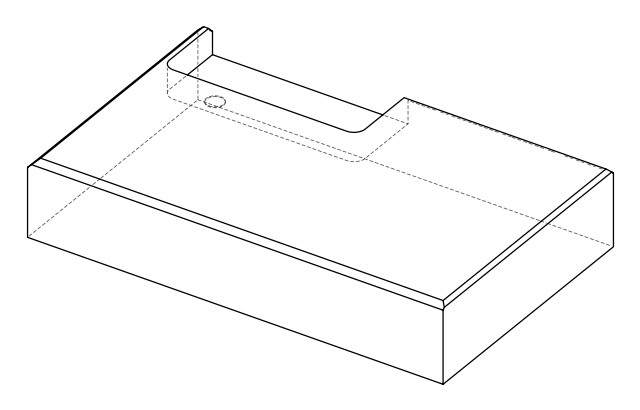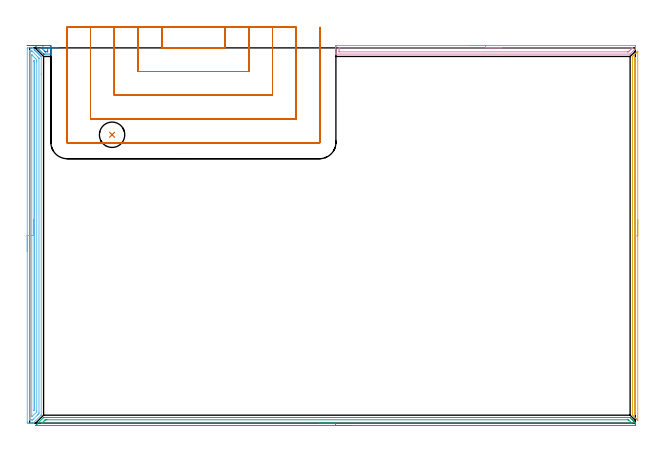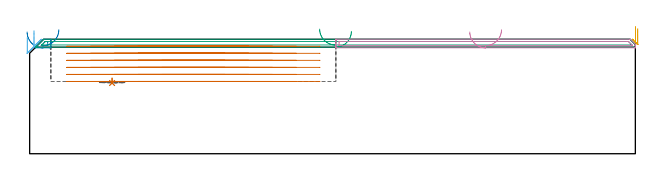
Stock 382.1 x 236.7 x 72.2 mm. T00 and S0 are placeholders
(PLAN: 7 operations, 2 tool changes, 42.3 min)
(1 INDEXABLE_INSERT_DRILL_BLIND_HOLE_FROM_SOLID | STEP1POCKET | NXT0302_003 | 0.02 min | 5500 mm3)
(2 AREA_MILL | FG_CHAMFER_SURFACE | UGT0205_001 | 0.32 min | 239 mm3)
(3 AREA_MILL_1 | FG_CHAMFER_SURFACE_1 | UGT0205_001 | 6.19 min | 4765 mm3)
(4 AREA_MILL_2 | FG_CHAMFER_SURFACE_2 | UGT0205_001 | 3.2 min | 2809 mm3)
(5 AREA_MILL_3 | FG_CHAMFER_SURFACE_3 | UGT0205_001 | 3.82 min | 1243 mm3)
(6 AREA_MILL_4 | FG_CHAMFER_SURFACE_4 | UGT0205_001 | 7.63 min | 8992 mm3)
(7 MILL_SLOT | SLOT_PARTIAL_RECTANGULAR | UGT0201_136 | Follow Part, ap 5, ae 75% | 21.13 min | 327698 mm3)
(TOOL NXT0302_003 | Index. Insert Drill 16mm [880-D1600L20-05] | D16 PA176 FL80 Z2)
(TOOL UGT0205_001 | Chamfer Mill 20 x 3 x 45 deg. | D20 FL50 Z2)
(TOOL UGT0201_136 | Carbide End Mill 20.0 | D20 FL30 Z4)
(OP 1 INDEXABLE_INSERT_DRILL_BLIND_HOLE_FROM_SOLID)
G17 G21 G94 G90
T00 M6
G54
G17 G0 G90 X52. Y181.9 S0 M3
G43 Z82.2 H1
G94 G81 G98 Z44.6 F250. R47.6
G80
M5
M2
(OP 2 AREA_MILL)
G17 G21 G94 G90
T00 M6
G54
G17 G0 G90 X-1.6 Y238.2 S1061 M3
G43 Z82.2 H0
Z76.8
G94 G1 X-1.562 Z75.929 F250.
X-1.448 Z75.064
X-1.259 Z74.212
X-0.997 Z73.38
X-0.663 Z72.574
X-0.26 Z71.8
X0.209 Z71.064
X0.74 Z70.372
X1.329 Z69.729
X1.972 Z69.14
X2.664 Z68.609
X3.4 Z68.14
X4.174 Z67.737
X4.98 Z67.403
X5.812 Z67.141
X6.664 Z66.952
X7.528 Z66.838
X8.4 Z66.8
X12.352
X12.844 Y238.199 Z66.801
X13.33 Y238.193 Z66.802
X13.392 Y238.191 Z66.805
X13.4 Y237.71 Z67.284
Y237.379 Z67.616
Y236.826 Z68.167
Y236.163 Z68.834
Y235.942 Z69.055
Y235.279 Z69.718
Y235.058 Z69.938
Y234.616 Z70.383
Y233.731 Z71.267
Y233.29 Z71.709
X13.399 Y233.043 Z71.955
X13.39 Y232.806 Z72.192
X13.289 Y232.8 Z72.2
X9.289
X8.8 Y232.807 Z72.193
X8.771 Y232.829 Z72.171
X3.511 Y238.088 Z66.91
X3.451 Y238.153 Z66.845
X3.417 Y238.191 Z66.806
X3.488 Y238.198 Z66.801
X3.511 Y238.2 Z66.8
X8.4
Y236.786 Z68.214
X11.067
X11.108
X11.281 Y236.782 Z68.218
X11.366 Y236.779 Z68.221
X11.391 Y236.77 Z68.23
X11.394 Y236.746 Z68.254
X11.398 Y236.679 Z68.321
X11.4 Y236.495 Z68.505
X11.398 Y234.728 Z70.272
X11.39 Y234.395 Z70.605
X11.375 Y234.221 Z70.779
X11.026 Y234.214 Z70.786
X10.137
X9.925 Y234.216 Z70.784
X9.873 Y234.218 Z70.782
X9.851 Y234.221 Z70.779
X9.799 Y234.262 Z70.738
X9.593 Y234.462 Z70.538
X9.289 Y234.761 Z70.239
X7.511 Y236.539 Z68.461
X7.361 Y236.691 Z68.309
X7.319 Y236.736 Z68.264
X7.285 Y236.776 Z68.224
X7.344 Y236.779 Z68.221
X7.511 Y236.785 Z68.215
X7.552 Y236.786 Z68.214
X8.4
X9.272 Z68.252
X10.137 Z68.366
X10.988 Z68.554
X11.82 Y236.787 Z68.816
X12.626 Z69.15
X13.4 Z69.553
X14.136 Z70.021
X14.829 Y236.788 Z70.552
X15.472 Z71.141
X16.061 Z71.784
X16.593 Z72.476
X17.062 Z73.212
X17.465 Z73.986
X17.799 Z74.791
X18.061 Z75.623
X18.25 Z76.475
X18.364 Z77.34
X18.403 Z78.212
G0 Z82.2
M5
M2
(OP 3 AREA_MILL_1)
G17 G21 G94 G90
T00 M6
G54
G17 G0 G90 X202.95 Y-1.5 S1061 M3
G43 Z82.2 H0
Z77.2
G94 G1 X202.912 Z76.328 F250.
X202.798 Z75.464
X202.609 Z74.612
X202.347 Z73.78
X202.013 Z72.974
X201.61 Z72.2
X201.142 Z71.464
X200.61 Z70.772
X200.021 Z70.129
X199.378 Z69.54
X198.686 Z69.008
X197.95 Z68.54
X197.176 Z68.137
X196.37 Z67.803
X195.538 Z67.541
X194.686 Z67.352
X193.822 Z67.238
X192.95 Z67.2
X3.869
X3.811 Y-1.497 Z67.201
X3.821 Y-1.478 Z67.22
X4.118 Y-1.18 Z67.515
X4.257 Y-1.042 Z67.656
X4.42 Y-0.879 Z67.819
X4.554 Y-0.744 Z67.952
X4.683 Y-0.616 Z68.082
X8.578 Y3.278 Z71.978
X8.764 Y3.462 Z72.158
X8.805 Y3.496 Z72.19
X8.888 Y3.5 Z72.2
X378.799
X378.802 Y3.498 Z72.198
X379.122 Y3.18 Z71.877
X379.854 Y2.448 Z71.145
X379.994 Y2.308 Z71.004
X380.14 Y2.162 Z70.859
X380.279 Y2.022 Z70.719
X380.43 Y1.872 Z70.567
X380.927 Y1.373 Z70.073
X381.182 Y1.119 Z69.817
X381.302 Y1. Z69.696
X381.867 Y0.434 Z69.133
X382.075 Y0.222 Z68.92
X382.097 Y0.193 Z68.89
X382.099 Y0.128 Z68.826
X382.1 Y0.092 Z68.791
Y-0.308 Z68.39
Y-0.38 Z68.319
X382.097 Y-1.18 Z67.515
X382.096 Y-1.491 Z67.205
X382.087 Y-1.492 Z67.204
X381.927 Y-1.5 Z67.2
X192.95
Y-0.086 Z68.614
X8.375 Y-0.085 Z68.615
X7.994 Y-0.084 Z68.616
X7.762 Y-0.082 Z68.618
X7.691 Y-0.079 Z68.621
X7.721 Y-0.041 Z68.659
X7.781 Y0.024 Z68.724
X7.994 Y0.244 Z68.944
X9.186 Y1.436 Z70.136
X9.481 Y1.729 Z70.429
X9.781 Y2.025 Z70.725
X9.843 Y2.079 Z70.779
X9.896 Y2.081 Z70.781
X10.011 Y2.084 Z70.784
X10.675 Y2.085 Z70.785
X10.903 Y2.086 Z70.786
X377.24 Y2.085 Z70.785
X377.573 Y2.084 Z70.784
X377.738 Y2.08 Z70.78
X377.755 Y2.079 Z70.779
X377.778 Y2.062 Z70.762
X377.828 Y2.018 Z70.718
X377.906 Y1.944 Z70.644
X379.286 Y0.564 Z69.264
X379.693 Y0.154 Z68.854
X379.882 Y-0.044 Z68.656
X379.913 Y-0.079 Z68.621
X379.85 Y-0.081 Z68.619
X379.693 Y-0.084 Z68.616
X379.464 Y-0.085 Z68.615
X192.95 Y-0.086 Z68.614
X192.078 Z68.652
X191.214 Z68.766
X190.362 Z68.955
X189.53 Z69.217
X188.724 Z69.551
X187.95 Z69.954
X187.214 Z70.423
X186.522 Z70.954
X185.879 Z71.543
X185.29 Z72.186
X184.758 Z72.878
X184.29 Z73.614
X183.887 Z74.388
X183.553 Z75.194
X183.291 Z76.026
X183.102 Z76.878
X182.988 Z77.743
X182.95 Z78.614
G0 Z82.2
M5
M2
(OP 4 AREA_MILL_2)
G17 G21 G94 G90
T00 M6
G54
G17 G0 G90 X277.65 Y238.2 S1061 M3
G43 Z82.2 H0
Z76.8
G94 G1 X277.688 Z75.928 F250.
X277.802 Z75.063
X277.991 Z74.212
X278.253 Z73.38
X278.587 Z72.574
X278.99 Z71.8
X279.459 Z71.064
X279.99 Z70.372
X280.579 Z69.729
X281.222 Z69.14
X281.914 Z68.608
X282.65 Z68.14
X283.424 Z67.737
X284.23 Z67.403
X285.062 Z67.141
X285.914 Z66.952
X286.778 Z66.838
X287.65 Z66.8
X381.726
X381.925 Y238.197 Z66.803
X382.097 Y238.191 Z66.805
X382.1 Y238.056 Z66.941
Y237.71 Z67.285
Y237.019 Z67.981
Y236.634 Z68.366
X382.098 Y236.113 Z68.879
X382.093 Y236.09 Z68.902
X381.943 Y235.942 Z69.057
X378.802 Y232.802 Z72.198
X378.798 Y232.8 Z72.2
X193.375
X193.21 Y232.803 Z72.188
X193.208 Y232.818 Z72.173
X193.2 Y233.183 Z71.816
Y233.482 Z71.518
Y234.174 Z70.821
Y235.404 Z69.593
Y235.942 Z69.052
Y236.557 Z68.438
Y236.826 Z68.169
Y237.441 Z67.555
X193.203 Y237.71 Z67.286
X193.209 Y238.191 Z66.805
X193.333 Y238.194 Z66.803
X193.822 Y238.2 Z66.8
X287.65
Y236.786 Z68.214
X379.733 Y236.785 Z68.215
X380.075 Y236.779 Z68.221
X380.09 Y236.694 Z68.306
Y236.56 Z68.44
X380.03 Y236.491 Z68.509
X379.891 Y236.346 Z68.654
X379.691 Y236.141 Z68.859
X379.591 Y236.041 Z68.959
X378.702 Y235.152 Z69.848
X378.258 Y234.708 Z70.292
X377.904 Y234.357 Z70.643
X377.808 Y234.269 Z70.731
X377.752 Y234.221 Z70.779
X377.65 Y234.219 Z70.781
X377.437 Y234.216 Z70.784
X377.01 Y234.214 Z70.786
X376.97
X195.567 Y234.215 Z70.785
X195.212 Y234.221 Z70.779
X195.208 Y234.335 Z70.665
X195.202 Y234.576 Z70.424
X195.201 Y235.942 Z69.058
X195.202 Y236.344 Z68.656
X195.21 Y236.75 Z68.25
X195.218 Y236.78 Z68.22
X195.237 Y236.782 Z68.218
X195.289 Y236.784 Z68.216
X195.396 Y236.785 Z68.215
X195.609 Y236.786 Z68.214
X287.65
X288.522 Z68.252
X289.387 Z68.366
X290.238 Z68.555
X291.07 Z68.817
X291.876 Z69.151
X292.65 Z69.554
X293.386 Z70.023
X294.078 Z70.554
X294.721 Z71.143
X295.31 Z71.786
X295.842 Z72.478
X296.31 Z73.214
X296.713 Z73.988
X297.047 Z74.794
X297.309 Z75.626
X297.498 Z76.478
X297.612 Z77.343
X297.65 Z78.214
G0 Z82.2
M5
M2
(OP 5 AREA_MILL_3)
G17 G21 G94 G90
T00 M6
G54
G17 G0 G90 X383.6 Y128.15 S1061 M3
G43 Z82.2 H0
Z78.9
G94 G1 Y128.112 Z78.028 F250.
Y127.998 Z77.163
Y127.809 Z76.312
Y127.547 Z75.48
Y127.213 Z74.674
Y126.81 Z73.9
Y126.341 Z73.164
Y125.81 Z72.472
Y125.221 Z71.829
Y124.578 Z71.239
Y123.886 Z70.708
Y123.15 Z70.24
Y122.376 Z69.837
Y121.57 Z69.503
Y120.738 Z69.241
Y119.886 Z69.052
Y119.021 Z68.938
Y118.15 Z68.9
Y1.843
X383.599 Y1.803 Z68.898
X383.595 Y1.714 Z68.894
X383.591 Y1.713 Z68.898
X383.568 Y1.727 Z68.921
X383.414 Y1.885 Z69.084
X383.26 Y2.037 Z69.235
X383.113 Y2.185 Z69.384
X382.967 Y2.332 Z69.531
X382.824 Y2.474 Z69.672
X382.687 Y2.612 Z69.811
X382.52 Y2.779 Z69.978
X380.64 Y4.659 Z71.858
X380.347 Y4.953 Z72.152
X380.306 Y4.994 Z72.192
X380.303 Y5.003 Z72.196
X380.3 Y5.015 Z72.2
X380.306 Y231.265 Z72.194
Y231.268
X380.316 Y231.285 Z72.184
X380.338 Y231.318 Z72.161
X380.64 Y231.63 Z71.858
X382.387 Y233.384 Z70.109
X382.524 Y233.521 Z69.974
X382.684 Y233.681 Z69.814
X382.824 Y233.823 Z69.672
X382.969 Y233.968 Z69.529
X383.112 Y234.111 Z69.386
X383.26 Y234.261 Z69.235
X383.415 Y234.415 Z69.083
X383.568 Y234.573 Z68.921
X383.591 Y234.586 Z68.898
X383.595 Z68.894
X383.599 Y234.497 Z68.898
X383.6 Y234.457 Z68.9
Y118.15
X382.186 Z70.314
X382.185 Y5.909 Z70.315
X382.184 Y5.703 Z70.316
X382.181 Y5.6 Z70.319
X382.18 Y5.586 Z70.32
X382.173 Y5.588 Z70.327
X382.14 Y5.618 Z70.36
X381.848 Y5.909 Z70.652
X381.721 Y6.048 Z70.779
X381.719 Y6.177 Z70.781
X381.716 Y6.444 Z70.784
X381.715 Y6.598 Z70.785
X381.714 Y6.804 Z70.786
X381.721 Y229.971 Z70.779
X381.722 Y230.177 Z70.778
X381.726 Y230.236 Z70.774
X381.729 Y230.258 Z70.771
X381.744 Y230.276 Z70.756
X381.851 Y230.391 Z70.649
X381.958 Y230.496 Z70.542
X382.127 Y230.657 Z70.373
X382.179 Y230.703 Z70.321
X382.182 Y230.6 Z70.318
X382.185 Y230.391 Z70.315
Y230.182
X382.186 Y118.15 Z70.314
Y117.278 Z70.352
Y116.413 Z70.466
Y115.562 Z70.655
Y114.73 Z70.917
Y113.924 Z71.251
Y113.15 Z71.654
Y112.414 Z72.123
Y111.722 Z72.654
Y111.079 Z73.243
Y110.489 Z73.886
Y109.958 Z74.578
Y109.49 Z75.314
Y109.087 Z76.088
Y108.753 Z76.894
Y108.491 Z77.726
Y108.302 Z78.578
Y108.188 Z79.443
Y108.15 Z80.314
G0 Z82.2
M5
M2
(OP 6 AREA_MILL_4)
G17 G21 G94 G90
T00 M6
G54
G17 G0 G90 X-1.5 Y108.35 S1061 M3
G43 Z82.2 H0
Z73.4
G94 G1 Y108.388 Z72.528 F250.
Y108.502 Z71.664
Y108.691 Z70.812
Y108.953 Z69.98
Y109.287 Z69.174
Y109.69 Z68.4
Y110.158 Z67.664
Y110.69 Z66.972
Y111.279 Z66.329
Y111.922 Z65.74
Y112.614 Z65.208
Y113.35 Z64.74
Y114.124 Z64.337
Y114.93 Z64.003
Y115.762 Z63.741
Y116.613 Z63.552
Y117.478 Z63.438
Y118.35 Z63.4
Y236.1
X-1.498 Y236.326 Z63.402
X-1.491 Y236.697 Z63.405
X-1.365 Y236.7 Z63.532
X0.699 Z65.593
X1.564 Z66.464
X1.9 Z66.796
X1.906 Y236.695 Z66.803
X2.346 Y236.255 Z67.245
X2.46 Y236.141 Z67.357
X3. Y235.601 Z67.899
X3.047 Y235.555 Z67.944
X3.095 Y235.506 Z67.994
X3.29 Y235.311 Z68.189
X3.34 Y235.261 Z68.237
X3.392 Y235.208 Z68.291
X3.579 Y235.021 Z68.478
X3.634 Y234.968 Z68.53
X3.69 Y234.911 Z68.589
X3.869 Y234.731 Z68.768
X3.927 Y234.674 Z68.824
X3.987 Y234.613 Z68.886
X4.159 Y234.442 Z69.058
X4.221 Y234.381 Z69.117
X4.284 Y234.316 Z69.183
X4.449 Y234.152 Z69.348
X4.514 Y234.087 Z69.411
X4.582 Y234.019 Z69.481
X4.738 Y233.862 Z69.637
X4.808 Y233.794 Z69.704
X4.879 Y233.721 Z69.778
X5.028 Y233.572 Z69.927
X5.101 Y233.5 Z69.997
X5.176 Y233.424 Z70.075
X5.318 Y233.283 Z70.217
X5.395 Y233.207 Z70.291
X5.474 Y233.127 Z70.373
X5.608 Y232.993 Z70.507
X5.688 Y232.914 Z70.584
X5.771 Y232.829 Z70.67
X5.897 Y232.703 Z70.797
X5.982 Y232.62 Z70.878
X6.068 Y232.532 Z70.968
X6.187 Y232.413 Z71.086
X6.275 Y232.327 Z71.171
X6.366 Y232.235 Z71.265
X6.477 Y232.123 Z71.376
X6.569 Y232.033 Z71.465
X6.663 Y231.937 Z71.562
X6.767 Y231.834 Z71.666
X6.862 Y231.74 Z71.758
X6.961 Y231.64 Z71.859
X7.122 Y231.477 Z72.018
X7.301 Y231.288 Z72.199
X7.3 Y220.222 Z72.2
Y5.06
X7.294 Y5.005 Z72.193
X7.241 Y4.94 Z72.139
X2.447 Y0.147 Z67.347
X2.301 Y0.01 Z67.194
X2.156 Y0. Z67.055
X1.306 Z66.205
X0.699 Z65.594
X-0.485 Z64.412
X-1.062 Y0.002 Z63.832
X-1.284 Y0.004 Z63.611
X-1.49 Y0.01 Z63.404
X-1.494 Y0.162 Z63.402
X-1.499 Y0.6 Z63.401
X-1.5 Y1.043 Z63.4
Y118.35
X-0.086 Z64.814
X-0.085 Y234.515 Z64.815
X-0.084 Y234.614 Z64.816
X-0.081 Y234.663 Z64.819
X-0.08 Y234.681 Z64.82
X-0.058 Y234.69 Z64.842
X0.322 Y234.698 Z65.222
X0.699 Y234.699 Z65.599
X1.202 Y234.698 Z66.102
X1.39 Y234.693 Z66.29
X1.435 Y234.69 Z66.335
X1.492 Y234.646 Z66.392
X1.579 Y234.565 Z66.479
X1.833 Y234.316 Z66.733
X5.101 Y231.049 Z70.001
X5.4 Y230.748 Z70.3
X5.707 Y230.431 Z70.607
X5.879 Y230.246 Z70.779
X5.881 Y230.152 Z70.781
X5.885 Y229.954 Z70.785
Y6.844
X5.88 Y6.055 Z70.78
X5.791 Y5.952 Z70.691
X5.448 Y5.601 Z70.348
X5.101 Y5.251 Z70.001
X5.006 Y5.156 Z69.906
X2.348 Y2.497 Z67.248
X2.233 Y2.384 Z67.133
X1.9 Y2.059 Z66.8
X1.856 Y2.017 Z66.756
X1.768 Y2.01 Z66.668
X1.579 Y2.006 Z66.479
X1.077 Y2.001 Z65.977
X0.699 Z65.599
X0.194 Y2.004 Z65.094
X0.004 Y2.01 Z64.904
X-0.079 Y2.029 Z64.821
X-0.084 Y2.285 Z64.816
X-0.085 Y2.384 Z64.815
X-0.086 Y3.179 Z64.814
Y118.35
X1.328 Z66.228
X1.329 Y231.893 Z66.229
X1.332 Y232.148 Z66.232
X1.335 Y232.317 Z66.235
X1.338 Y232.352 Z66.238
X1.362 Y232.331 Z66.262
X1.42 Y232.277 Z66.32
X1.579 Y232.121 Z66.479
X3.34 Y230.36 Z68.24
X3.843 Y229.856 Z68.743
X4.221 Y229.468 Z69.121
X4.465 Y229.213 Z69.365
X4.468 Y228.964 Z69.368
X4.47 Y228.711 Z69.37
X4.471 Y228.072 Z69.371
Y227.818
Y7.736
X4.47 Y7.484 Z69.37
X4.466 Y7.164 Z69.366
X4.465 Y7.088 Z69.365
X4.414 Y7.025 Z69.314
X4.245 Y6.844 Z69.145
X4.233 Y6.832 Z69.133
X1.569 Y4.168 Z66.469
X1.462 Y4.068 Z66.362
X1.427 Y4.038 Z66.327
X1.387 Y4.01 Z66.287
X1.339 Z66.239
X1.333 Y4.168 Z66.233
X1.33 Y4.311 Z66.23
X1.329 Y4.422 Z66.229
X1.328 Y118.35 Z66.228
X2.743 Z67.643
Y228.072
X2.744 Y228.391 Z67.644
X2.745 Y228.444 Z67.645
X2.748 Y228.484 Z67.648
X2.75 Y228.489 Z67.65
X2.76 Y228.481 Z67.66
X2.897 Y228.346 Z67.797
X3.032 Y228.207 Z67.932
X3.05 Y228.072 Z67.95
X3.054 Y227.785 Z67.954
X3.056 Y227.467 Z67.956
X3.057 Y8.628 Z67.957
X3.055 Y8.367 Z67.955
X3.053 Y8.195 Z67.953
X3.05 Y8.114 Z67.95
X3.011 Y8.07 Z67.911
X2.889 Y7.943 Z67.789
X2.812 Y7.867 Z67.712
X2.754 Y7.814 Z67.654
X2.749 Y7.813 Z67.649
X2.747 Y7.833 Z67.647
X2.745 Y7.883 Z67.645
X2.743 Y8.051 Z67.643
Y8.342
Y118.35
Y119.222 Z67.681
Y120.086 Z67.795
Y120.938 Z67.983
Y121.77 Z68.246
Y122.576 Z68.58
Y123.35 Z68.982
Y124.086 Z69.451
Y124.778 Z69.982
Y125.421 Z70.572
Y126.01 Z71.215
Y126.541 Z71.907
Y127.01 Z72.643
Y127.413 Z73.416
Y127.747 Z74.222
Y128.009 Z75.054
Y128.198 Z75.906
Y128.312 Z76.771
Y128.35 Z77.643
G0 Z82.2
M5
M2
(OP 7 MILL_SLOT)
G17 G21 G94 G90
T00 M6
G54
G17 G0 G90 X83.4 Y249.7 S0 M3
G43 Z82.2 H0
Z67.767
G94 G1 Y246.7 F250.
Y236.8 F500.
X123.2
Y246.7
Y249.7 F250.
X68.4
Y246.7
Y221.8 F500.
X138.2
Y246.7
Y249.7 F250.
X53.4
Y246.7
Y206.8 F500.
X153.2
Y246.7
Y249.7 F250.
X38.4
Y246.7
Y191.8 F500.
X168.2
Y246.7
Y249.7 F250.
X23.4
Y246.7
Y177.1 F500.
G3 X23.7 Y176.8 R0.3
G1 X182.9
G3 X183.2 Y177.1 R0.3
G1 Y246.7
Y249.7 F250.
G0 X83.4 Z63.333
G1 Y246.7
Y236.8 F500.
X123.2
Y246.7
Y249.7 F250.
X68.4
Y246.7
Y221.8 F500.
X138.2
Y246.7
Y249.7 F250.
X53.4
Y246.7
Y206.8 F500.
X153.2
Y246.7
Y249.7 F250.
X38.4
Y246.7
Y191.8 F500.
X168.2
Y246.7
Y249.7 F250.
X23.4
Y246.7
Y177.1 F500.
G3 X23.7 Y176.8 R0.3
G1 X182.9
G3 X183.2 Y177.1 R0.3
G1 Y246.7
Y249.7 F250.
G0 X83.4 Z58.9
G1 Y246.7
Y236.8 F500.
X123.2
Y246.7
Y249.7 F250.
X68.4
Y246.7
Y221.8 F500.
X138.2
Y246.7
Y249.7 F250.
X53.4
Y246.7
Y206.8 F500.
X153.2
Y246.7
Y249.7 F250.
X38.4
Y246.7
Y191.8 F500.
X168.2
Y246.7
Y249.7 F250.
X23.4
Y246.7
Y177.1 F500.
G3 X23.7 Y176.8 R0.3
G1 X182.9
G3 X183.2 Y177.1 R0.3
G1 Y246.7
Y249.7 F250.
G0 X83.4 Z54.467
G1 Y246.7
Y236.8 F500.
X123.2
Y246.7
Y249.7 F250.
X68.4
Y246.7
Y221.8 F500.
X138.2
Y246.7
Y249.7 F250.
X53.4
Y246.7
Y206.8 F500.
X153.2
Y246.7
Y249.7 F250.
X38.4
Y246.7
Y191.8 F500.
X168.2
Y246.7
Y249.7 F250.
X23.4
Y246.7
Y177.1 F500.
G3 X23.7 Y176.8 R0.3
G1 X182.9
G3 X183.2 Y177.1 R0.3
G1 Y246.7
Y249.7 F250.
G0 X83.4 Z50.033
G1 Y246.7
Y236.8 F500.
X123.2
Y246.7
Y249.7 F250.
X68.4
Y246.7
Y221.8 F500.
X138.2
Y246.7
Y249.7 F250.
X53.4
Y246.7
Y206.8 F500.
X153.2
Y246.7
Y249.7 F250.
X38.4
Y246.7
Y191.8 F500.
X168.2
Y246.7
Y249.7 F250.
X23.4
Y246.7
Y177.1 F500.
G3 X23.7 Y176.8 R0.3
G1 X182.9
G3 X183.2 Y177.1 R0.3
G1 Y246.7
Y249.7 F250.
G0 X83.4 Z45.6
G1 Y246.7
Y236.8 F500.
X123.2
Y246.7
Y249.7 F250.
X68.4
Y246.7
Y221.8 F500.
X138.2
Y246.7
Y249.7 F250.
X53.4
Y246.7
Y206.8 F500.
X153.2
Y246.7
Y249.7 F250.
X38.4
Y246.7
Y191.8 F500.
X168.2
Y246.7
Y249.7 F250.
X23.4
Y246.7
Y177.1 F500.
G3 X23.7 Y176.8 R0.3
G1 X182.9
G3 X183.2 Y177.1 R0.3
G1 Y246.7
Y249.7 F250.
G0 Z82.2
M5
M2
